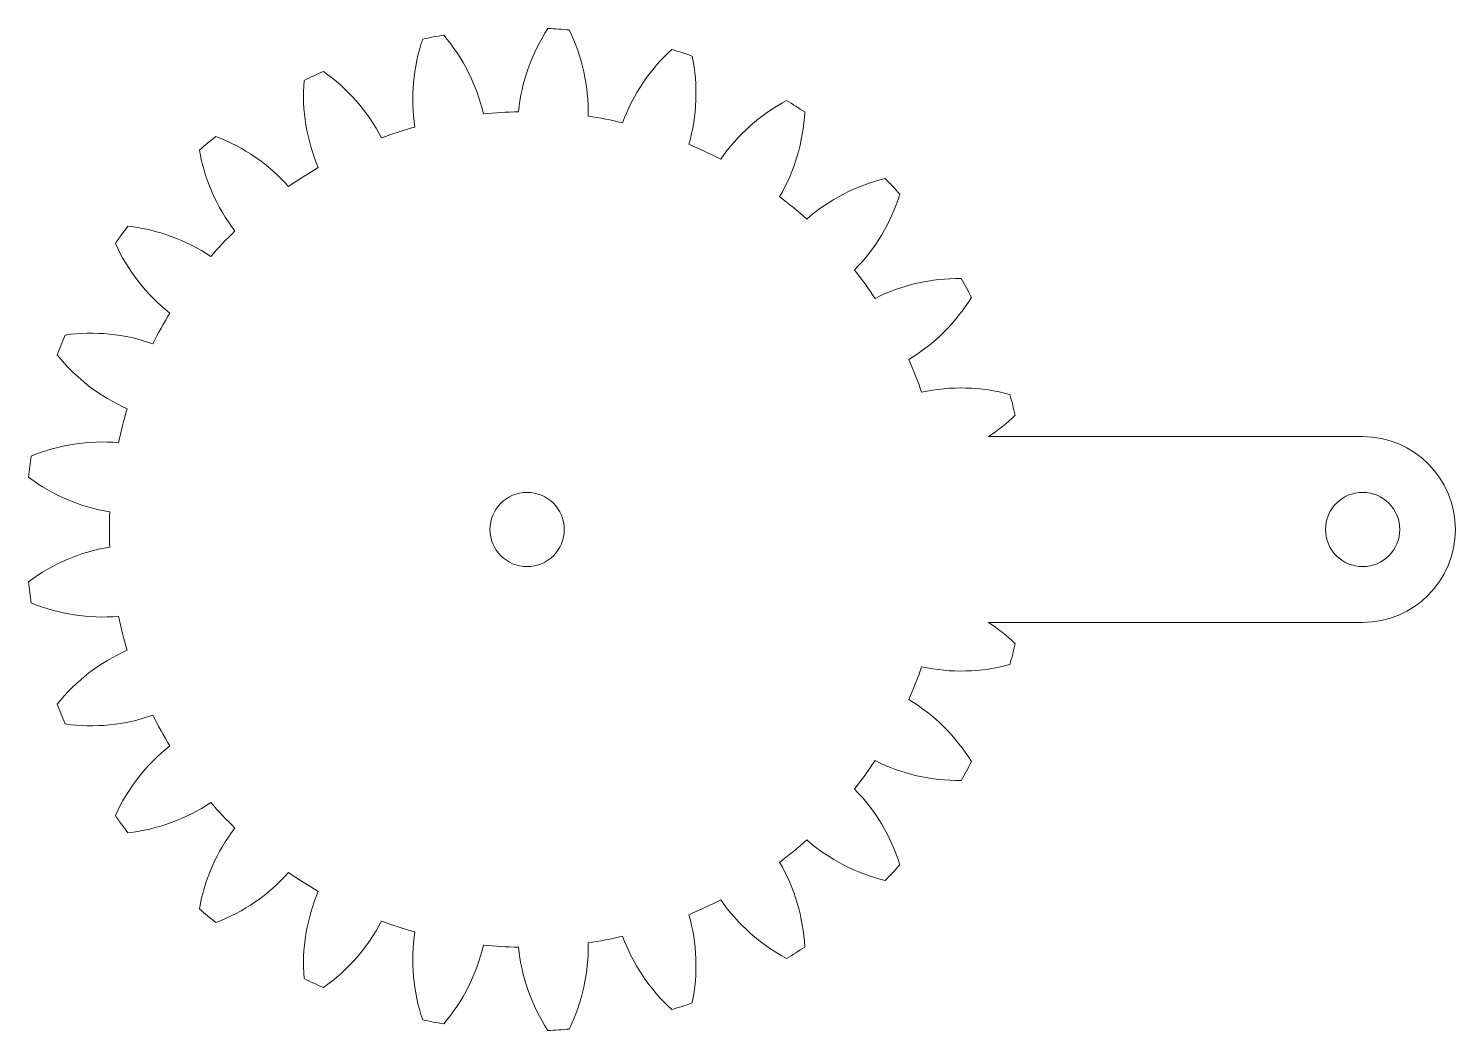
# Model space of a CAD drawing. Header units: millimetres. Extents: x -26.9 to 50, y -27 to 27.
import ezdxf

# ---------------------------------------------------------------- set-up
doc = ezdxf.new("R2010")
doc.units = ezdxf.units.MM

msp = doc.modelspace()

# ---------------------------------------------------------------- linework, layer by layer
at = {"color": 7, "linetype": 'Continuous', "lineweight": 15}
for p, q in [((45, 5), (24.85, 5)), ((24.85, -5), (45, -5))]:
    msp.add_line(p, q, dxfattribs=at)
for centre in [(0, 0), (45, 0)]:
    msp.add_circle(centre, 2, dxfattribs=at)
for centre, radius, start, end in [((9.483, 21.493), 10, 146.74748, 174.25686), ((0, 0), 27, 85.17739, 87.62261), ((-6.714, 22.512), 10, 358.54314, 26.05252), ((3.839, 23.176), 10, 161.14748, 188.65686), ((0, 0), 27, 99.57739, 102.02261), ((-12.102, 20.135), 10, 12.94314, 40.45252), ((14.53, 18.46), 10, 132.34748, 159.85686), ((0, 0), 27, 70.77739, 73.22261), ((-0.904, 23.475), 10, 344.14314, 11.65252), ((0, 0), 27, 113.97739, 116.42261), ((-16.729, 16.493), 10, 27.34314, 54.85252), ((-2.045, 23.403), 10, 175.54748, 203.05686), ((18.664, 14.267), 10, 117.94748, 145.45686), ((0, 0), 27, 56.37739, 58.82261), ((0, 0), 22.499, 91.18982, 96.01018), ((4.962, 22.962), 10, 329.74314, 357.25252), ((0, 0), 22.499, 105.58982, 110.41018), ((0, 0), 22.499, 76.78982, 81.61018), ((0, 0), 27, 128.37739, 130.82261), ((-20.305, 11.815), 10, 41.74314, 69.25252), ((-7.801, 22.159), 10, 189.94748, 217.45686), ((0, 0), 22.499, 62.38982, 67.21018), ((0, 0), 22.499, 119.98982, 124.81018), ((21.626, 9.177), 10, 103.54748, 131.05686), ((0, 0), 27, 41.97739, 44.42261), ((0, 0), 22.499, 47.98982, 52.81018), ((10.517, 21.007), 10, 315.34314, 342.85252), ((0, 0), 27, 142.77739, 145.22261), ((-22.605, 6.394), 10, 56.14314, 83.65252), ((-13.066, 19.523), 10, 204.34748, 231.85686), ((0, 0), 22.499, 134.38982, 139.21018), ((0, 0), 22.499, 33.58982, 38.41018), ((23.229, 3.51), 10, 89.14748, 116.65686), ((0, 0), 27, 27.57739, 30.02261), ((15.41, 17.732), 10, 300.94314, 328.45252), ((0, 0), 22.499, 148.78982, 153.61018), ((0, 0), 27, 157.17739, 159.62261), ((-23.485, 0.571), 10, 70.54314, 98.05252), ((-17.511, 15.66), 10, 218.74748, 246.25686), ((0, 0), 22.499, 19.18982, 24.01018), ((23.372, -2.377), 10, 74.74748, 102.25686), ((0, 0), 27, 13.17739, 15.62261), ((0, 0), 22.499, 163.18982, 168.01018), ((19.336, 13.342), 10, 303.46604, 314.05252), ((-22.89, -5.287), 10, 84.94314, 112.45252), ((45, 0), 5, 270, 90), ((0, 0), 27, 171.57739, 174.02261), ((-20.856, 10.813), 10, 233.14748, 260.65686), ((0, 0), 22.499, 177.58982, 182.41018), ((-20.856, -10.813), 10, 99.34314, 126.85252), ((0, 0), 27, 185.97739, 188.42261), ((-22.89, 5.287), 10, 247.54748, 275.05686), ((0, 0), 22.499, 191.98982, 196.81018), ((19.336, -13.342), 10, 45.94748, 56.53396), ((-17.511, -15.66), 10, 113.74314, 141.25252), ((0, 0), 27, 344.37739, 346.82261), ((0, 0), 22.499, 335.98982, 340.81018), ((23.372, 2.377), 10, 257.74314, 285.25252), ((15.41, -17.732), 10, 31.54748, 59.05686), ((0, 0), 27, 200.37739, 202.82261), ((-23.485, -0.571), 10, 261.94748, 289.45686), ((0, 0), 22.499, 206.38982, 211.21018), ((-13.066, -19.523), 10, 128.14314, 155.65252), ((0, 0), 22.499, 321.58982, 326.41018), ((23.229, -3.51), 10, 243.34314, 270.85252), ((0, 0), 27, 329.97739, 332.42261), ((10.517, -21.007), 10, 17.14748, 44.65686), ((-22.605, -6.394), 10, 276.34748, 303.85686), ((0, 0), 22.499, 220.78982, 225.61018), ((0, 0), 27, 214.77739, 217.22261), ((-7.801, -22.159), 10, 142.54314, 170.05252), ((0, 0), 22.499, 307.18982, 312.01018), ((21.626, -9.177), 10, 228.94314, 256.45252), ((4.962, -22.962), 10, 2.74748, 30.25686), ((0, 0), 27, 315.57739, 318.02261), ((-20.305, -11.815), 10, 290.74748, 318.25686), ((0, 0), 22.499, 235.18982, 240.01018), ((-2.045, -23.403), 10, 156.94314, 184.45252), ((0, 0), 22.499, 292.78982, 297.61018), ((18.664, -14.267), 10, 214.54314, 242.05252), ((0, 0), 27, 229.17739, 231.62261), ((-0.904, -23.475), 10, 348.34748, 15.85686), ((-16.729, -16.493), 10, 305.14748, 332.65686), ((0, 0), 22.499, 249.58982, 254.41018), ((3.839, -23.176), 10, 171.34314, 198.85252), ((-6.714, -22.512), 10, 333.94748, 1.45686), ((0, 0), 22.499, 278.38982, 283.21018), ((14.53, -18.46), 10, 200.14314, 227.65252), ((-12.102, -20.135), 10, 319.54748, 347.05686), ((0, 0), 22.499, 263.98982, 268.81018), ((9.483, -21.493), 10, 185.74314, 213.25252), ((0, 0), 27, 301.17739, 303.62261), ((0, 0), 27, 243.57739, 246.02261), ((0, 0), 27, 286.77739, 289.22261), ((0, 0), 27, 257.97739, 260.42261), ((0, 0), 27, 272.37739, 274.82261)]:
    msp.add_arc(centre, radius, start, end, dxfattribs=at)

doc.saveas('drawing.dxf')
